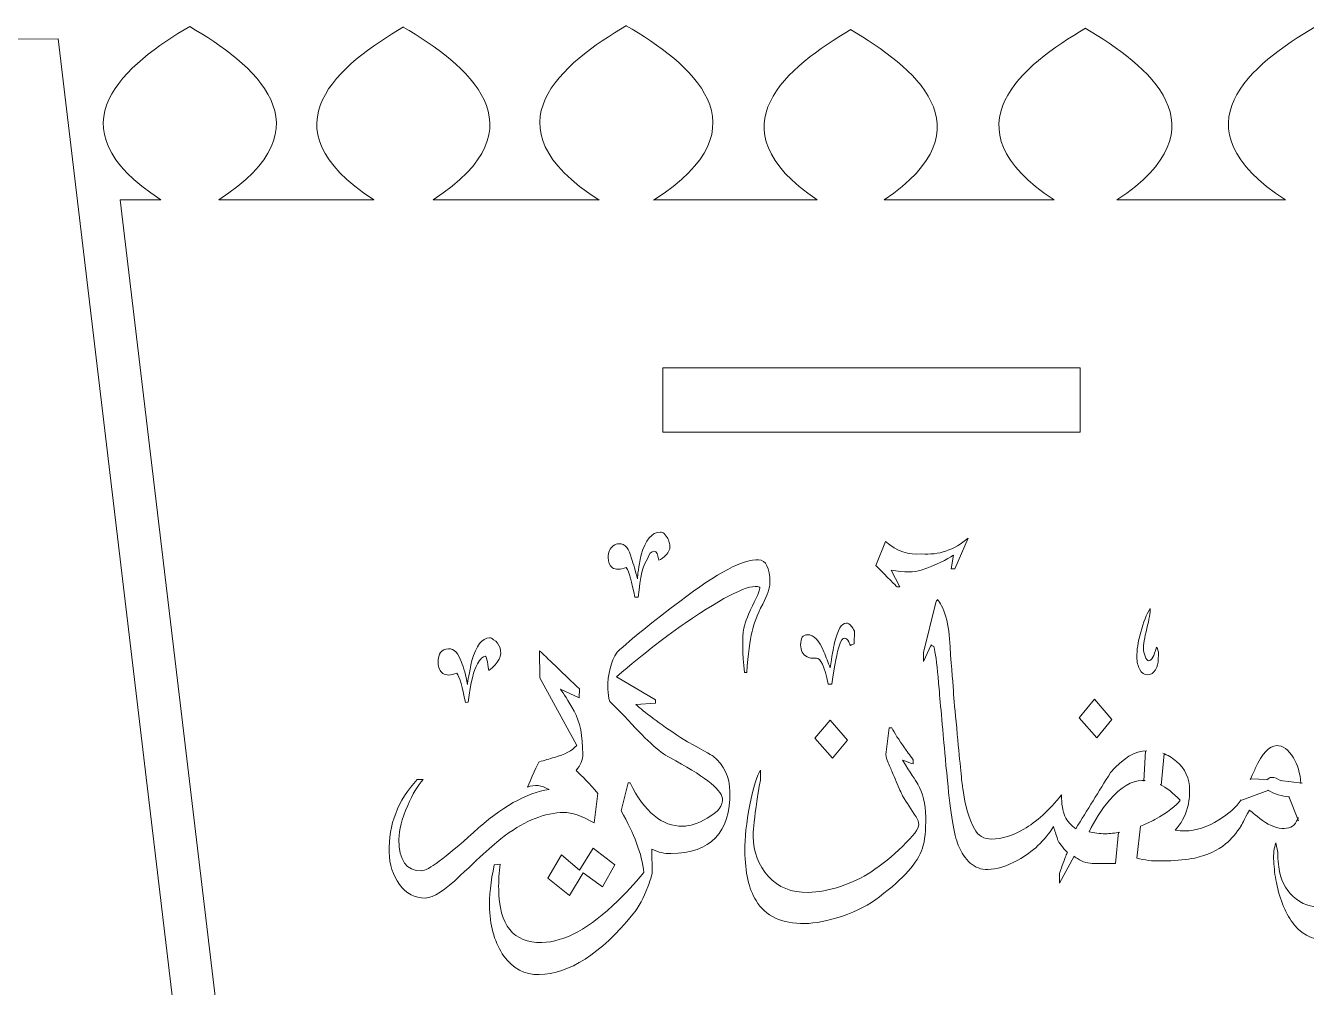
# Model space of a CAD drawing. Header units: millimetres. Extents: x -604 to -211, y 144 to 400.
# Drawn here: x -391.8 to -338, y 359.4 to 399.8 of the extents above; entities that cross this region are included whole.
import ezdxf

# ---------------------------------------------------------------- set-up
doc = ezdxf.new("R2010")
doc.units = ezdxf.units.MM
doc.header["$MEASUREMENT"] = 0
doc.layers.add('Layer 1', color=7, linetype='Continuous')

msp = doc.modelspace()

# ---------------------------------------------------------------- linework, layer by layer
at = {"layer": 'Layer 1', "color": 242, "lineweight": 20}
msp.add_lwpolyline([(-364.9884, 382.6822), (-347.4556, 382.6822), (-347.4556, 385.3822), (-364.9884, 385.3822), (-364.9884, 382.6822)], close=True, dxfattribs=at)
at = {"layer": 'Layer 1', "color": 242, "lineweight": 9}
for points in [[(-384.8608, 399.7271), (-387.5199, 398.1651), (-390.8764, 395.5292), (-386.0795, 392.4415)], [(-384.8745, 399.7237), (-382.2162, 398.1622), (-378.8612, 395.5276), (-383.6512, 392.4411)], [(-375.8904, 399.7032), (-378.5431, 398.145), (-381.8899, 395.518), (-377.1436, 392.4399)], [(-375.9041, 399.6998), (-373.2521, 398.142), (-369.9068, 395.5163), (-374.6465, 392.4394)], [(-366.5205, 399.7585), (-369.1924, 398.189), (-372.5685, 395.5353), (-367.6698, 392.4285)], [(-366.5343, 399.7551), (-363.8632, 398.1861), (-360.4886, 395.5337), (-365.3803, 392.4281)], [(-357.0959, 399.5948), (-359.7185, 398.0543), (-363.0195, 395.4692), (-358.5081, 392.4364)], [(-357.1097, 399.5914), (-354.4879, 398.0514), (-351.1884, 395.4674), (-355.6932, 392.4358)], [(-347.233, 399.6502), (-349.872, 398.1), (-353.1979, 395.4922), (-348.5592, 392.4346)], [(-347.2468, 399.6468), (-344.6085, 398.0971), (-341.284, 395.4904), (-345.9162, 392.4341)], [(-337.5892, 399.7056), (-340.2447, 398.1457), (-343.5956, 395.5149), (-338.8277, 392.4327)], [(-344.7158, 369.2935), (-344.7158, 369.2935), (-344.7831, 368.0143), (-344.7831, 368.0143)], [(-343.9383, 369.1693), (-343.9383, 369.1693), (-344.0639, 367.8368), (-344.0639, 367.8368)], [(-339.5836, 368.0831), (-339.5836, 368.0831), (-340.3163, 368.1114), (-340.3163, 368.1114)], [(-340.7151, 367.2073), (-340.7151, 367.2073), (-339.5274, 367.6351), (-339.5274, 367.6351)], [(-339.5737, 367.6401), (-339.2953, 367.4544), (-338.9939, 367.4075), (-338.66, 367.3458)], [(-339.0637, 368.0385), (-339.0637, 368.0385), (-338.138, 367.9286), (-338.138, 367.9286)], [(-338.6986, 367.3772), (-338.6986, 367.3772), (-338.282, 366.3427), (-338.282, 366.3427)], [(-344.9299, 366.12), (-344.9299, 366.12), (-345.0867, 364.7739), (-345.0867, 364.7739)], [(-345.847, 365.873), (-345.847, 365.873), (-345.9705, 364.5561), (-345.9705, 364.5561)]]:
    msp.add_open_spline(points, degree=3, dxfattribs=at)
at = {"layer": 'Layer 1', "color": 242, "lineweight": 20}
for points in [[(-427.2295, 399.1637), (-427.2295, 399.1637), (-390.3983, 399.1999), (-390.3983, 399.1999), (-390.3983, 399.1999), (-390.3983, 399.1999), (-377.2158, 288.5988), (-377.2158, 288.5988), (-377.2158, 288.5988), (-377.2158, 288.5988), (-378.9245, 288.5991), (-378.9245, 288.5991)], [(-337.7745, 281.8769), (-337.7745, 281.8769), (-374.6057, 281.8407), (-374.6057, 281.8407), (-374.6057, 281.8407), (-374.6057, 281.8407), (-387.7882, 392.4418), (-387.7882, 392.4418), (-387.7882, 392.4418), (-387.7882, 392.4418), (-386.0795, 392.4415), (-386.0795, 392.4415)]]:
    msp.add_open_spline(points, degree=3, knots=[0, 0, 0, 0, 0.25, 0.25, 0.25, 0.25, 0.5, 0.5, 0.5, 0.5, 1, 1, 1, 1], dxfattribs=at)
for points in [[(-383.6512, 392.4411), (-383.6512, 392.4411), (-377.1436, 392.4399), (-377.1436, 392.4399)], [(-374.6465, 392.4394), (-374.6465, 392.4394), (-367.6849, 392.438), (-367.6849, 392.438)], [(-365.3653, 392.4376), (-365.3653, 392.4376), (-358.5081, 392.4364), (-358.5081, 392.4364)], [(-355.6932, 392.4358), (-355.6932, 392.4358), (-348.5592, 392.4346), (-348.5592, 392.4346)], [(-345.9162, 392.4341), (-345.9162, 392.4341), (-338.8277, 392.4327), (-338.8277, 392.4327)]]:
    msp.add_open_spline(points, degree=3, dxfattribs=at)
at = {"layer": 'Layer 1', "color": 242, "lineweight": 9}
for points, knots in [([(-364.7156, 377.9987), (-364.6648, 377.8468), (-364.7035, 377.6982), (-364.8314, 377.5529), (-364.8314, 377.5529), (-364.9593, 377.4074), (-365.0719, 377.3244), (-365.169, 377.3036), (-365.169, 377.3036), (-365.2049, 377.5511), (-365.2635, 377.6741), (-365.3447, 377.6727), (-365.3447, 377.6727), (-365.4908, 377.6702), (-365.5868, 377.5634), (-365.6326, 377.3527), (-365.6326, 377.3527), (-365.8246, 377.1394), (-365.9553, 376.6027), (-366.0248, 375.7426), (-366.0248, 375.7426), (-366.0248, 375.7426), (-366.1709, 375.74), (-366.1709, 375.74), (-366.1709, 375.74), (-366.2936, 376.3868), (-366.4129, 376.8046), (-366.5292, 376.9935), (-366.5292, 376.9935), (-366.7877, 376.8936), (-366.9825, 376.8902), (-367.1138, 376.9832), (-367.1138, 376.9832), (-367.2288, 377.0768), (-367.2876, 377.2189), (-367.2901, 377.4098), (-367.2901, 377.4098), (-367.2934, 377.6387), (-367.2225, 377.8022), (-367.0776, 377.9002), (-367.0776, 377.9002), (-366.9972, 377.9589), (-366.9165, 377.9889), (-366.8352, 377.9903), (-366.8352, 377.9903), (-366.5753, 377.9949), (-366.4021, 377.7879), (-366.3151, 377.3695), (-366.3151, 377.3695), (-366.2308, 377.1419), (-366.1456, 376.8571), (-366.0596, 376.515), (-366.0596, 376.515), (-366.0618, 376.6676), (-366.0096, 377.0026), (-365.903, 377.5198), (-365.903, 377.5198), (-365.7167, 378.153), (-365.4531, 378.4724), (-365.112, 378.4785), (-365.112, 378.4785), (-365.047, 378.4796), (-364.9899, 378.4614), (-364.9408, 378.4242), (-364.9408, 378.4242), (-364.8088, 378.2738), (-364.7338, 378.1319), (-364.7156, 377.9987)], [0, 0, 0, 0, 0.0555556, 0.0555556, 0.0555556, 0.0555556, 0.1111111, 0.1111111, 0.1111111, 0.1111111, 0.1666667, 0.1666667, 0.1666667, 0.1666667, 0.2222222, 0.2222222, 0.2222222, 0.2222222, 0.2777778, 0.2777778, 0.2777778, 0.2777778, 0.3333333, 0.3333333, 0.3333333, 0.3333333, 0.3888889, 0.3888889, 0.3888889, 0.3888889, 0.4444444, 0.4444444, 0.4444444, 0.4444444, 0.5, 0.5, 0.5, 0.5, 0.5555556, 0.5555556, 0.5555556, 0.5555556, 0.6111111, 0.6111111, 0.6111111, 0.6111111, 0.6666667, 0.6666667, 0.6666667, 0.6666667, 0.7222222, 0.7222222, 0.7222222, 0.7222222, 0.7777778, 0.7777778, 0.7777778, 0.7777778, 0.8333333, 0.8333333, 0.8333333, 0.8333333, 0.8888889, 0.8888889, 0.8888889, 0.8888889, 1, 1, 1, 1]), ([(-352.1621, 378.231), (-352.1621, 378.231), (-352.7291, 376.9327), (-352.7291, 376.9327), (-352.7291, 376.9327), (-352.7291, 376.9327), (-352.8752, 376.9301), (-352.8752, 376.9301), (-352.8752, 376.9301), (-352.8752, 376.9301), (-352.7857, 377.5043), (-352.7857, 377.5043), (-352.7857, 377.5043), (-353.0431, 377.328), (-353.495, 377.1198), (-354.1415, 376.8795), (-354.1415, 376.8795), (-354.4162, 376.7793), (-354.8386, 376.7814), (-355.4084, 376.886), (-355.4084, 376.886), (-355.4084, 376.886), (-355.0334, 376.1767), (-355.0334, 376.1767), (-355.0334, 376.1767), (-355.0334, 376.1767), (-355.1551, 376.1747), (-355.1551, 376.1747), (-355.1551, 376.1747), (-355.2211, 376.2498), (-355.5175, 376.55), (-356.0445, 377.0753), (-356.0445, 377.0753), (-356.0445, 377.0753), (-355.6442, 378.0843), (-355.6442, 378.0843), (-355.6442, 378.0843), (-355.1675, 377.6727), (-354.6617, 377.5003), (-354.1265, 377.5668), (-354.1265, 377.5668), (-353.411, 377.5029), (-352.7562, 377.7243), (-352.1621, 378.231)], [0, 0, 0, 0, 0.0833333, 0.0833333, 0.0833333, 0.0833333, 0.1666667, 0.1666667, 0.1666667, 0.1666667, 0.25, 0.25, 0.25, 0.25, 0.3333333, 0.3333333, 0.3333333, 0.3333333, 0.4166667, 0.4166667, 0.4166667, 0.4166667, 0.5, 0.5, 0.5, 0.5, 0.5833333, 0.5833333, 0.5833333, 0.5833333, 0.6666667, 0.6666667, 0.6666667, 0.6666667, 0.75, 0.75, 0.75, 0.75, 0.8333333, 0.8333333, 0.8333333, 0.8333333, 1, 1, 1, 1]), ([(-360.4957, 376.3519), (-360.4928, 376.1419), (-360.5943, 375.8443), (-360.8002, 375.459), (-360.8002, 375.459), (-361.0373, 374.9776), (-361.1864, 374.5933), (-361.2473, 374.3059), (-361.2473, 374.3059), (-361.3395, 373.9225), (-361.4129, 373.3486), (-361.4675, 372.5842), (-361.4675, 372.5842), (-361.4675, 372.5842), (-361.5649, 372.5825), (-361.5649, 372.5825), (-361.5649, 372.5825), (-361.6572, 373.4016), (-361.6658, 374.0218), (-361.5904, 374.443), (-361.5904, 374.443), (-361.545, 374.692), (-361.3958, 375.0668), (-361.1427, 375.5675), (-361.1427, 375.5675), (-360.9531, 375.9526), (-360.8828, 376.1542), (-360.9317, 376.1724), (-360.9317, 376.1724), (-361.3236, 376.3183), (-362.3644, 375.8134), (-364.054, 374.6577), (-364.054, 374.6577), (-364.7461, 374.1876), (-365.7102, 373.436), (-366.9468, 372.4027), (-366.9468, 372.4027), (-366.9468, 372.4027), (-365.3011, 371.4294), (-365.3011, 371.4294), (-365.3011, 371.4294), (-365.3011, 371.4294), (-365.2991, 371.2863), (-365.2991, 371.2863), (-365.2991, 371.2863), (-365.2991, 371.2863), (-366.1269, 371.2432), (-366.1269, 371.2432), (-366.1269, 371.2432), (-365.7814, 370.9247), (-365.1579, 370.4583), (-364.2561, 369.8442), (-364.2561, 369.8442), (-363.4049, 369.3628), (-362.9465, 369.1035), (-362.881, 369.0665), (-362.881, 369.0665), (-362.4212, 368.6928), (-362.1869, 368.191), (-362.1783, 367.5614), (-362.1783, 367.5614), (-362.1549, 365.863), (-362.9797, 364.9992), (-364.6522, 364.97), (-364.6522, 364.97), (-364.9121, 364.9655), (-365.1809, 365.0275), (-365.4588, 365.1563), (-365.4588, 365.1563), (-365.4588, 365.1563), (-365.445, 364.1545), (-365.445, 364.1545), (-365.445, 364.1545), (-365.4908, 363.9437), (-365.5532, 363.7517), (-365.632, 363.5786), (-365.632, 363.5786), (-365.7882, 363.1177), (-365.994, 362.7325), (-366.2497, 362.4226), (-366.2497, 362.4226), (-367.6237, 360.7571), (-368.936, 359.9133), (-370.1864, 359.8916), (-370.1864, 359.8916), (-370.8034, 359.8808), (-371.2983, 360.1395), (-371.6709, 360.6674), (-371.6709, 360.6674), (-372.0436, 361.1954), (-372.2435, 361.8504), (-372.2704, 362.6326), (-372.2704, 362.6326), (-372.2943, 363.1856), (-372.2297, 363.8071), (-372.0767, 364.4969), (-372.0767, 364.4969), (-372.0767, 364.4969), (-371.8335, 364.5298), (-371.8335, 364.5298), (-371.8335, 364.5298), (-371.8775, 364.1855), (-371.897, 363.832), (-371.892, 363.4694), (-371.892, 363.4694), (-371.8715, 361.9619), (-371.2684, 361.2184), (-370.083, 361.239), (-370.083, 361.239), (-369.1249, 361.2557), (-368.0609, 361.8374), (-366.8909, 362.984), (-366.8909, 362.984), (-366.5862, 363.2756), (-366.2181, 363.6734), (-365.7865, 364.1772), (-365.7865, 364.1772), (-365.8783, 364.9581), (-366.1988, 365.8211), (-366.7478, 366.7658), (-366.7478, 366.7658), (-366.7478, 366.7658), (-366.4472, 367.9449), (-366.4472, 367.9449), (-366.4472, 367.9449), (-366.4472, 367.9449), (-366.3741, 367.9462), (-366.3741, 367.9462), (-366.3741, 367.9462), (-365.7562, 366.7164), (-365.0171, 366.1088), (-364.1563, 366.1239), (-364.1563, 366.1239), (-363.8641, 366.129), (-363.5245, 366.2399), (-363.1375, 366.4565), (-363.1375, 366.4565), (-362.6701, 366.7128), (-362.4547, 366.9934), (-362.4913, 367.2982), (-362.4913, 367.2982), (-362.5619, 367.6977), (-363.3006, 368.2671), (-364.7074, 369.006), (-364.7074, 369.006), (-365.1328, 369.2277), (-365.7662, 369.8083), (-366.6073, 370.748), (-366.6073, 370.748), (-366.6073, 370.748), (-367.2249, 371.3672), (-367.2249, 371.3672), (-367.2249, 371.3672), (-367.2757, 371.5189), (-367.3024, 371.6903), (-367.3051, 371.8811), (-367.3051, 371.8811), (-367.3139, 372.53), (-367.183, 373.0475), (-366.9123, 373.434), (-366.9123, 373.434), (-366.3028, 373.9982), (-365.4272, 374.7102), (-364.2859, 375.57), (-364.2859, 375.57), (-362.6943, 376.781), (-361.5897, 377.3635), (-360.9719, 377.3169), (-360.9719, 377.3169), (-360.663, 377.3032), (-360.5043, 376.9816), (-360.4957, 376.3519)], [0, 0, 0, 0, 0.0227273, 0.0227273, 0.0227273, 0.0227273, 0.0454545, 0.0454545, 0.0454545, 0.0454545, 0.0681818, 0.0681818, 0.0681818, 0.0681818, 0.0909091, 0.0909091, 0.0909091, 0.0909091, 0.1136364, 0.1136364, 0.1136364, 0.1136364, 0.1363636, 0.1363636, 0.1363636, 0.1363636, 0.1590909, 0.1590909, 0.1590909, 0.1590909, 0.1818182, 0.1818182, 0.1818182, 0.1818182, 0.2045455, 0.2045455, 0.2045455, 0.2045455, 0.2272727, 0.2272727, 0.2272727, 0.2272727, 0.25, 0.25, 0.25, 0.25, 0.2727273, 0.2727273, 0.2727273, 0.2727273, 0.2954545, 0.2954545, 0.2954545, 0.2954545, 0.3181818, 0.3181818, 0.3181818, 0.3181818, 0.3409091, 0.3409091, 0.3409091, 0.3409091, 0.3636364, 0.3636364, 0.3636364, 0.3636364, 0.3863636, 0.3863636, 0.3863636, 0.3863636, 0.4090909, 0.4090909, 0.4090909, 0.4090909, 0.4318182, 0.4318182, 0.4318182, 0.4318182, 0.4545455, 0.4545455, 0.4545455, 0.4545455, 0.4772727, 0.4772727, 0.4772727, 0.4772727, 0.5, 0.5, 0.5, 0.5, 0.5227273, 0.5227273, 0.5227273, 0.5227273, 0.5454545, 0.5454545, 0.5454545, 0.5454545, 0.5681818, 0.5681818, 0.5681818, 0.5681818, 0.5909091, 0.5909091, 0.5909091, 0.5909091, 0.6136364, 0.6136364, 0.6136364, 0.6136364, 0.6363636, 0.6363636, 0.6363636, 0.6363636, 0.6590909, 0.6590909, 0.6590909, 0.6590909, 0.6818182, 0.6818182, 0.6818182, 0.6818182, 0.7045455, 0.7045455, 0.7045455, 0.7045455, 0.7272727, 0.7272727, 0.7272727, 0.7272727, 0.75, 0.75, 0.75, 0.75, 0.7727273, 0.7727273, 0.7727273, 0.7727273, 0.7954545, 0.7954545, 0.7954545, 0.7954545, 0.8181818, 0.8181818, 0.8181818, 0.8181818, 0.8409091, 0.8409091, 0.8409091, 0.8409091, 0.8636364, 0.8636364, 0.8636364, 0.8636364, 0.8863636, 0.8863636, 0.8863636, 0.8863636, 0.9090909, 0.9090909, 0.9090909, 0.9090909, 0.9318182, 0.9318182, 0.9318182, 0.9318182, 0.9545455, 0.9545455, 0.9545455, 0.9545455, 1, 1, 1, 1]), ([(-345.9705, 364.5561), (-345.9705, 364.5561), (-346.8574, 364.5554), (-346.8574, 364.5554), (-346.8574, 364.5554), (-347.1137, 364.551), (-347.35, 364.621), (-347.5745, 364.7602), (-347.5745, 364.7602), (-347.6085, 364.7793), (-347.6552, 364.8131), (-347.7107, 364.8616), (-347.7107, 364.8616), (-347.7107, 364.8616), (-348.3255, 363.7345), (-348.3255, 363.7345), (-348.3255, 363.7345), (-348.3255, 363.7345), (-348.3311, 364.1395), (-348.3311, 364.1395), (-348.3311, 364.1395), (-348.2664, 364.3234), (-348.2179, 364.4625), (-348.1895, 364.547), (-348.1895, 364.547), (-348.084, 364.8204), (-348.0231, 364.9746), (-347.9985, 365.0146), (-347.9985, 365.0146), (-348.2159, 365.243), (-348.353, 365.4282), (-348.4095, 365.5704), (-348.4095, 365.5704), (-348.4711, 365.7719), (-348.5282, 365.9488), (-348.5808, 366.1059), (-348.5808, 366.1059), (-348.9551, 365.5066), (-349.4531, 365.0435), (-350.0747, 364.7018), (-350.0747, 364.7018), (-350.5544, 364.4416), (-350.9772, 364.3106), (-351.3385, 364.3043), (-351.3385, 364.3043), (-351.6243, 364.2994), (-351.8734, 364.3889), (-352.0777, 364.573), (-352.0777, 364.573), (-352.2862, 364.7572), (-352.4536, 365.011), (-352.584, 365.3248), (-352.584, 365.3248), (-352.7539, 365.7565), (-352.905, 366.6627), (-353.0373, 368.0384), (-353.0373, 368.0384), (-353.1251, 368.9309), (-353.1844, 369.572), (-353.2106, 369.9567), (-353.2106, 369.9567), (-353.3284, 371.1845), (-353.3983, 371.9933), (-353.4288, 372.3878), (-353.4288, 372.3878), (-353.4876, 372.9943), (-353.5481, 373.423), (-353.6062, 373.669), (-353.6062, 373.669), (-353.6232, 373.6885), (-353.6444, 373.698), (-353.6654, 373.6976), (-353.6654, 373.6976), (-353.6823, 373.6973), (-353.7034, 373.7117), (-353.7207, 373.7411), (-353.7207, 373.7411), (-353.7207, 373.7411), (-354.043, 373.039), (-354.043, 373.039), (-354.043, 373.039), (-354.043, 373.039), (-354.0482, 373.4193), (-354.0482, 373.4193), (-354.0482, 373.4193), (-354.0482, 373.4193), (-353.5222, 375.5227), (-353.5222, 375.5227), (-353.5222, 375.5227), (-353.5142, 375.5525), (-353.5062, 375.5772), (-353.4938, 375.5972), (-353.4938, 375.5972), (-353.4815, 375.6172), (-353.4691, 375.6322), (-353.4609, 375.6422), (-353.4609, 375.6422), (-353.3375, 375.5358), (-353.2207, 375.2957), (-353.1063, 374.9175), (-353.1063, 374.9175), (-352.9961, 374.5391), (-352.9356, 374.1153), (-352.9292, 373.656), (-352.9292, 373.656), (-352.853, 372.6992), (-352.7978, 372.0334), (-352.7758, 371.6583), (-352.7758, 371.6583), (-352.7497, 371.2835), (-352.6957, 370.7262), (-352.6226, 369.9817), (-352.6226, 369.9817), (-352.5043, 368.7145), (-352.4309, 367.9552), (-352.3939, 367.7137), (-352.3939, 367.7137), (-352.2826, 366.9551), (-352.1194, 366.3898), (-351.9042, 366.0182), (-351.9042, 366.0182), (-351.7487, 365.7196), (-351.5114, 365.5756), (-351.1837, 365.5814), (-351.1837, 365.5814), (-350.7383, 365.5891), (-350.2905, 365.7253), (-349.8317, 365.9951), (-349.8317, 365.9951), (-349.2939, 366.3059), (-348.7666, 366.7842), (-348.2502, 367.4403), (-348.2502, 367.4403), (-348.245, 367.055), (-348.1946, 366.7547), (-348.0993, 366.544), (-348.0993, 366.544), (-347.9998, 366.3383), (-347.8501, 366.1581), (-347.6424, 366.0185), (-347.6424, 366.0185), (-347.1612, 366.7974), (-346.6762, 367.5861), (-346.1826, 368.3753), (-346.1826, 368.3753), (-345.6655, 368.9819), (-345.1569, 369.2871), (-344.6568, 369.2959)], [0, 0, 0, 0, 0.0263158, 0.0263158, 0.0263158, 0.0263158, 0.0526316, 0.0526316, 0.0526316, 0.0526316, 0.0789474, 0.0789474, 0.0789474, 0.0789474, 0.1052632, 0.1052632, 0.1052632, 0.1052632, 0.1315789, 0.1315789, 0.1315789, 0.1315789, 0.1578947, 0.1578947, 0.1578947, 0.1578947, 0.1842105, 0.1842105, 0.1842105, 0.1842105, 0.2105263, 0.2105263, 0.2105263, 0.2105263, 0.2368421, 0.2368421, 0.2368421, 0.2368421, 0.2631579, 0.2631579, 0.2631579, 0.2631579, 0.2894737, 0.2894737, 0.2894737, 0.2894737, 0.3157895, 0.3157895, 0.3157895, 0.3157895, 0.3421053, 0.3421053, 0.3421053, 0.3421053, 0.3684211, 0.3684211, 0.3684211, 0.3684211, 0.3947368, 0.3947368, 0.3947368, 0.3947368, 0.4210526, 0.4210526, 0.4210526, 0.4210526, 0.4473684, 0.4473684, 0.4473684, 0.4473684, 0.4736842, 0.4736842, 0.4736842, 0.4736842, 0.5, 0.5, 0.5, 0.5, 0.5263158, 0.5263158, 0.5263158, 0.5263158, 0.5526316, 0.5526316, 0.5526316, 0.5526316, 0.5789474, 0.5789474, 0.5789474, 0.5789474, 0.6052632, 0.6052632, 0.6052632, 0.6052632, 0.6315789, 0.6315789, 0.6315789, 0.6315789, 0.6578947, 0.6578947, 0.6578947, 0.6578947, 0.6842105, 0.6842105, 0.6842105, 0.6842105, 0.7105263, 0.7105263, 0.7105263, 0.7105263, 0.7368421, 0.7368421, 0.7368421, 0.7368421, 0.7631579, 0.7631579, 0.7631579, 0.7631579, 0.7894737, 0.7894737, 0.7894737, 0.7894737, 0.8157895, 0.8157895, 0.8157895, 0.8157895, 0.8421053, 0.8421053, 0.8421053, 0.8421053, 0.8684211, 0.8684211, 0.8684211, 0.8684211, 0.8947368, 0.8947368, 0.8947368, 0.8947368, 0.9210526, 0.9210526, 0.9210526, 0.9210526, 0.9473684, 0.9473684, 0.9473684, 0.9473684, 1, 1, 1, 1]), ([(-344.1796, 373.1122), (-344.1777, 372.9789), (-344.2179, 372.84), (-344.2958, 372.6953), (-344.2958, 372.6953), (-344.3778, 372.5556), (-344.4862, 372.4845), (-344.6291, 372.482), (-344.6291, 372.482), (-344.7678, 372.4796), (-344.8781, 372.5568), (-344.9558, 372.7085), (-344.9558, 372.7085), (-345.0377, 372.8602), (-345.0778, 373.0324), (-345.0806, 373.225), (-345.0806, 373.225), (-345.0844, 373.5064), (-345.0304, 373.8531), (-344.9184, 374.2699), (-344.9184, 374.2699), (-344.8021, 374.6868), (-344.6723, 375.025), (-344.5161, 375.2747), (-344.5161, 375.2747), (-344.5136, 375.1019), (-344.5643, 374.8195), (-344.6598, 374.4276), (-344.6598, 374.4276), (-344.7555, 374.0357), (-344.8062, 373.7483), (-344.8035, 373.5657), (-344.8035, 373.5657), (-344.8026, 373.4867), (-344.776, 373.3884), (-344.7321, 373.2606), (-344.7321, 373.2606), (-344.6843, 373.138), (-344.633, 373.0747), (-344.5741, 373.0758), (-344.5741, 373.0758), (-344.4692, 373.0776), (-344.3583, 373.2672), (-344.25, 373.6444), (-344.25, 373.6444), (-344.1987, 373.5812), (-344.172, 373.4779), (-344.1703, 373.3445), (-344.1703, 373.3445), (-344.177, 373.2358), (-344.1804, 373.1617), (-344.1796, 373.1122)], [0, 0, 0, 0, 0.0714286, 0.0714286, 0.0714286, 0.0714286, 0.1428571, 0.1428571, 0.1428571, 0.1428571, 0.2142857, 0.2142857, 0.2142857, 0.2142857, 0.2857143, 0.2857143, 0.2857143, 0.2857143, 0.3571429, 0.3571429, 0.3571429, 0.3571429, 0.4285714, 0.4285714, 0.4285714, 0.4285714, 0.5, 0.5, 0.5, 0.5, 0.5714286, 0.5714286, 0.5714286, 0.5714286, 0.6428571, 0.6428571, 0.6428571, 0.6428571, 0.7142857, 0.7142857, 0.7142857, 0.7142857, 0.7857143, 0.7857143, 0.7857143, 0.7857143, 0.8571429, 0.8571429, 0.8571429, 0.8571429, 1, 1, 1, 1]), ([(-356.9523, 373.7839), (-357.0067, 373.7632), (-357.0611, 373.7425), (-357.1113, 373.7219), (-357.1113, 373.7219), (-357.1413, 373.7707), (-357.1672, 373.8197), (-357.1846, 373.8638), (-357.1846, 373.8638), (-357.2365, 373.9716), (-357.2919, 374.025), (-357.3465, 374.0239), (-357.3465, 374.0239), (-357.439, 374.0223), (-357.5132, 373.9223), (-357.5778, 373.7287), (-357.5778, 373.7287), (-357.6705, 373.4453), (-357.7808, 372.9001), (-357.8999, 372.0881), (-357.8999, 372.0881), (-357.8999, 372.0881), (-358.0471, 372.0855), (-358.0471, 372.0855), (-358.0471, 372.0855), (-358.2046, 372.8434), (-358.3692, 373.2061), (-358.5412, 373.1783), (-358.5412, 373.1783), (-358.7134, 373.1753), (-358.8482, 373.1927), (-358.937, 373.2405), (-358.937, 373.2405), (-359.1108, 373.3363), (-359.2013, 373.5027), (-359.2046, 373.7446), (-359.2046, 373.7446), (-359.2085, 374.0212), (-359.1095, 374.1661), (-358.912, 374.1695), (-358.912, 374.1695), (-358.6599, 374.174), (-358.4296, 373.936), (-358.2256, 373.4555), (-358.2256, 373.4555), (-358.1426, 373.2248), (-358.0511, 372.9992), (-357.9599, 372.7785), (-357.9599, 372.7785), (-357.899, 373.2439), (-357.8366, 373.6004), (-357.777, 373.8386), (-357.777, 373.8386), (-357.6456, 374.3842), (-357.4854, 374.6537), (-357.2964, 374.6571), (-357.2964, 374.6571), (-357.2208, 374.6584), (-357.1486, 374.6152), (-357.0718, 374.5177), (-357.0718, 374.5177), (-357.0375, 374.4789), (-356.9947, 374.4154), (-356.9471, 374.3174), (-356.9471, 374.3174), (-356.9471, 374.3174), (-356.9523, 373.7839), (-356.9523, 373.7839)], [0, 0, 0, 0, 0.0555556, 0.0555556, 0.0555556, 0.0555556, 0.1111111, 0.1111111, 0.1111111, 0.1111111, 0.1666667, 0.1666667, 0.1666667, 0.1666667, 0.2222222, 0.2222222, 0.2222222, 0.2222222, 0.2777778, 0.2777778, 0.2777778, 0.2777778, 0.3333333, 0.3333333, 0.3333333, 0.3333333, 0.3888889, 0.3888889, 0.3888889, 0.3888889, 0.4444444, 0.4444444, 0.4444444, 0.4444444, 0.5, 0.5, 0.5, 0.5, 0.5555556, 0.5555556, 0.5555556, 0.5555556, 0.6111111, 0.6111111, 0.6111111, 0.6111111, 0.6666667, 0.6666667, 0.6666667, 0.6666667, 0.7222222, 0.7222222, 0.7222222, 0.7222222, 0.7777778, 0.7777778, 0.7777778, 0.7777778, 0.8333333, 0.8333333, 0.8333333, 0.8333333, 0.8888889, 0.8888889, 0.8888889, 0.8888889, 1, 1, 1, 1]), ([(-371.8351, 373.6149), (-371.7332, 373.2922), (-371.8913, 372.9745), (-372.3094, 372.6617), (-372.3094, 372.6617), (-372.3636, 373.0617), (-372.4069, 373.2614), (-372.4394, 373.2608), (-372.4394, 373.2608), (-372.5531, 373.2588), (-372.6653, 373.1518), (-372.776, 372.9399), (-372.776, 372.9399), (-372.9354, 372.7081), (-373.066, 372.1714), (-373.1682, 371.3298), (-373.1682, 371.3298), (-373.1682, 371.3298), (-373.29, 371.3276), (-373.29, 371.3276), (-373.29, 371.3276), (-373.4126, 371.9745), (-373.5318, 372.3828), (-373.6479, 372.5525), (-373.6479, 372.5525), (-373.9064, 372.4526), (-374.1013, 372.4492), (-374.2324, 372.5423), (-374.2324, 372.5423), (-374.3636, 372.6355), (-374.4308, 372.787), (-374.4336, 372.997), (-374.4336, 372.997), (-374.4388, 373.3786), (-374.2953, 373.5719), (-374.0031, 373.5771), (-374.0031, 373.5771), (-373.7595, 373.5814), (-373.5782, 373.3935), (-373.4593, 373.0139), (-373.4593, 373.0139), (-373.3588, 372.7866), (-373.2732, 372.4732), (-373.2027, 372.0735), (-373.2027, 372.0735), (-373.1886, 372.2265), (-373.1283, 372.5615), (-373.0217, 373.0788), (-373.0217, 373.0788), (-372.8353, 373.712), (-372.588, 374.0312), (-372.2794, 374.0366), (-372.2794, 374.0366), (-372.2144, 374.0378), (-372.1573, 374.0101), (-372.1077, 373.9538), (-372.1077, 373.9538), (-371.9769, 373.8796), (-371.886, 373.7667), (-371.8351, 373.6149)], [0, 0, 0, 0, 0.0625, 0.0625, 0.0625, 0.0625, 0.125, 0.125, 0.125, 0.125, 0.1875, 0.1875, 0.1875, 0.1875, 0.25, 0.25, 0.25, 0.25, 0.3125, 0.3125, 0.3125, 0.3125, 0.375, 0.375, 0.375, 0.375, 0.4375, 0.4375, 0.4375, 0.4375, 0.5, 0.5, 0.5, 0.5, 0.5625, 0.5625, 0.5625, 0.5625, 0.625, 0.625, 0.625, 0.625, 0.6875, 0.6875, 0.6875, 0.6875, 0.75, 0.75, 0.75, 0.75, 0.8125, 0.8125, 0.8125, 0.8125, 0.875, 0.875, 0.875, 0.875, 1, 1, 1, 1]), ([(-367.7274, 367.4997), (-367.7274, 367.4997), (-367.881, 366.2658), (-367.881, 366.2658), (-367.881, 366.2658), (-368.405, 366.5622), (-368.8292, 366.7074), (-369.154, 366.7017), (-369.154, 366.7017), (-369.9496, 366.6878), (-370.7656, 366.3682), (-371.6017, 365.7428), (-371.6017, 365.7428), (-371.8913, 365.5468), (-372.5252, 364.9823), (-373.5033, 364.049), (-373.5033, 364.049), (-374.1443, 363.427), (-374.6354, 363.113), (-374.9765, 363.1072), (-374.9765, 363.1072), (-375.4149, 363.0995), (-375.7748, 363.2889), (-376.0563, 363.6752), (-376.0563, 363.6752), (-376.3377, 364.0617), (-376.482, 364.5125), (-376.4889, 365.0276), (-376.4889, 365.0276), (-376.5212, 366.1915), (-376.1291, 367.2099), (-375.3126, 368.0832), (-375.3126, 368.0832), (-375.3126, 368.0832), (-375.069, 368.0875), (-375.069, 368.0875), (-375.069, 368.0875), (-375.293, 367.8353), (-375.5072, 367.4689), (-375.7118, 366.9882), (-375.7118, 366.9882), (-375.964, 366.4303), (-376.0876, 365.9605), (-376.0823, 365.5788), (-376.0823, 365.5788), (-376.0863, 364.6816), (-375.7716, 364.2386), (-375.1382, 364.2496), (-375.1382, 364.2496), (-374.8623, 364.2545), (-374.1346, 364.7919), (-372.9555, 365.8623), (-372.9555, 365.8623), (-371.7763, 366.9328), (-370.7165, 367.5334), (-369.7763, 367.6644), (-369.7763, 367.6644), (-370.0874, 367.8498), (-370.3883, 367.8827), (-370.679, 367.7631), (-370.679, 367.7631), (-370.3802, 368.4746), (-370.2146, 368.8306), (-370.1821, 368.8311), (-370.1821, 368.8311), (-369.9718, 368.8921), (-369.7615, 368.953), (-369.5511, 369.0139), (-369.5511, 369.0139), (-369.1142, 369.136), (-368.7998, 369.3038), (-368.6078, 369.5171), (-368.6078, 369.5171), (-368.6078, 369.5171), (-370.1573, 372.3532), (-370.1573, 372.3532), (-370.1573, 372.3532), (-370.1573, 372.3532), (-370.1729, 373.4982), (-370.1729, 373.4982), (-370.1729, 373.4982), (-369.712, 373.0482), (-369.1524, 372.5139), (-368.4942, 371.8955), (-368.4942, 371.8955), (-368.4942, 371.8955), (-368.5135, 371.5229), (-368.5135, 371.5229), (-368.5135, 371.5229), (-368.5135, 371.5229), (-369.298, 371.8814), (-369.298, 371.8814), (-369.298, 371.8814), (-369.1658, 371.712), (-368.9748, 371.4051), (-368.725, 370.9609), (-368.725, 370.9609), (-368.4754, 370.5167), (-368.3534, 369.9129), (-368.3592, 369.1492), (-368.3592, 369.1492), (-368.356, 368.9203), (-368.4504, 368.6896), (-368.6421, 368.4571), (-368.6421, 368.4571), (-368.3792, 368.2327), (-368.0743, 367.9135), (-367.7274, 367.4997)], [0, 0, 0, 0, 0.0357143, 0.0357143, 0.0357143, 0.0357143, 0.0714286, 0.0714286, 0.0714286, 0.0714286, 0.1071429, 0.1071429, 0.1071429, 0.1071429, 0.1428571, 0.1428571, 0.1428571, 0.1428571, 0.1785714, 0.1785714, 0.1785714, 0.1785714, 0.2142857, 0.2142857, 0.2142857, 0.2142857, 0.25, 0.25, 0.25, 0.25, 0.2857143, 0.2857143, 0.2857143, 0.2857143, 0.3214286, 0.3214286, 0.3214286, 0.3214286, 0.3571429, 0.3571429, 0.3571429, 0.3571429, 0.3928571, 0.3928571, 0.3928571, 0.3928571, 0.4285714, 0.4285714, 0.4285714, 0.4285714, 0.4642857, 0.4642857, 0.4642857, 0.4642857, 0.5, 0.5, 0.5, 0.5, 0.5357143, 0.5357143, 0.5357143, 0.5357143, 0.5714286, 0.5714286, 0.5714286, 0.5714286, 0.6071429, 0.6071429, 0.6071429, 0.6071429, 0.6428571, 0.6428571, 0.6428571, 0.6428571, 0.6785714, 0.6785714, 0.6785714, 0.6785714, 0.7142857, 0.7142857, 0.7142857, 0.7142857, 0.75, 0.75, 0.75, 0.75, 0.7857143, 0.7857143, 0.7857143, 0.7857143, 0.8214286, 0.8214286, 0.8214286, 0.8214286, 0.8571429, 0.8571429, 0.8571429, 0.8571429, 0.8928571, 0.8928571, 0.8928571, 0.8928571, 0.9285714, 0.9285714, 0.9285714, 0.9285714, 1, 1, 1, 1]), ([(-346.129, 370.6037), (-346.129, 370.6037), (-346.7575, 369.842), (-346.7575, 369.842), (-346.7575, 369.842), (-346.7575, 369.842), (-347.4961, 370.6787), (-347.4961, 370.6787), (-347.4961, 370.6787), (-347.4961, 370.6787), (-346.8552, 371.4604), (-346.8552, 371.4604), (-346.8552, 371.4604), (-346.8552, 371.4604), (-346.129, 370.6037), (-346.129, 370.6037)], [0, 0, 0, 0, 0.2, 0.2, 0.2, 0.2, 0.4, 0.4, 0.4, 0.4, 0.6, 0.6, 0.6, 0.6, 1, 1, 1, 1]), ([(-353.9495, 366.5102), (-353.9418, 365.9472), (-353.9862, 365.5117), (-354.0871, 365.2038), (-354.0871, 365.2038), (-354.1836, 364.8909), (-354.381, 364.5714), (-354.6832, 364.2401), (-354.6832, 364.2401), (-354.9813, 363.904), (-355.3841, 363.5463), (-355.8873, 363.1622), (-355.8873, 363.1622), (-356.3156, 362.8237), (-356.8373, 362.5578), (-357.4524, 362.3495), (-357.4524, 362.3495), (-358.0631, 362.1462), (-358.5913, 362.0431), (-359.0368, 362.0354), (-359.0368, 362.0354), (-359.9948, 362.0186), (-360.6759, 362.3378), (-361.0799, 362.9975), (-361.0799, 362.9975), (-361.3808, 363.4862), (-361.5375, 364.1799), (-361.5499, 365.0884), (-361.5499, 365.0884), (-361.5573, 365.6266), (-361.4864, 366.2749), (-361.3369, 367.0233), (-361.3369, 367.0233), (-361.1874, 367.7719), (-361.0427, 368.2584), (-360.8946, 368.4832), (-360.8946, 368.4832), (-360.8946, 368.4832), (-360.8886, 368.0486), (-360.8886, 368.0486), (-360.8886, 368.0486), (-360.9293, 367.9442), (-360.9912, 367.5727), (-361.0793, 366.934), (-361.0793, 366.934), (-361.163, 366.2954), (-361.2035, 365.8797), (-361.2009, 365.6872), (-361.2009, 365.6872), (-361.1921, 365.0404), (-360.9827, 364.4859), (-360.5644, 364.019), (-360.5644, 364.019), (-360.1461, 363.5521), (-359.5924, 363.3297), (-358.8907, 363.3418), (-358.8907, 363.3418), (-358.4663, 363.3493), (-358.0093, 363.4313), (-357.524, 363.5928), (-357.524, 363.5928), (-357.0388, 363.7595), (-356.617, 363.9594), (-356.2588, 364.1978), (-356.2588, 364.1978), (-355.7841, 364.5123), (-355.3433, 364.8706), (-354.9286, 365.2731), (-354.9286, 365.2731), (-354.4681, 365.7157), (-354.2369, 366.026), (-354.2393, 366.1989), (-354.2393, 366.1989), (-354.2405, 366.2877), (-354.2797, 366.3908), (-354.3571, 366.5178), (-354.3571, 366.5178), (-354.5502, 366.8107), (-354.7394, 367.1088), (-354.9198, 367.4019), (-354.9198, 367.4019), (-354.9802, 367.5097), (-355.0713, 367.7106), (-355.193, 368.0047), (-355.193, 368.0047), (-355.3189, 368.3039), (-355.3972, 368.4951), (-355.432, 368.5785), (-355.432, 368.5785), (-355.4882, 368.696), (-355.5272, 368.7743), (-355.5446, 368.8234), (-355.5446, 368.8234), (-355.5878, 368.9115), (-355.6145, 369.0148), (-355.6247, 369.1431), (-355.6247, 369.1431), (-355.6247, 369.1431), (-355.4802, 370.2569), (-355.4802, 370.2569), (-355.4802, 370.2569), (-355.4802, 370.2569), (-355.3793, 370.2587), (-355.3793, 370.2587), (-355.3793, 370.2587), (-355.2628, 370.0384), (-355.0825, 369.7601), (-354.8382, 369.4136), (-354.8382, 369.4136), (-354.7566, 369.2916), (-354.6324, 369.1258), (-354.4741, 368.9161), (-354.4741, 368.9161), (-354.4741, 368.9161), (-354.4718, 368.7434), (-354.4718, 368.7434), (-354.4718, 368.7434), (-354.6194, 368.7852), (-354.7672, 368.8369), (-354.9193, 368.8936), (-354.9193, 368.8936), (-354.5886, 368.3759), (-354.3823, 368.0436), (-354.2878, 367.8921), (-354.2878, 367.8921), (-354.0685, 367.5303), (-353.9571, 367.0682), (-353.9495, 366.5102)], [0, 0, 0, 0, 0.030303, 0.030303, 0.030303, 0.030303, 0.0606061, 0.0606061, 0.0606061, 0.0606061, 0.0909091, 0.0909091, 0.0909091, 0.0909091, 0.1212121, 0.1212121, 0.1212121, 0.1212121, 0.1515152, 0.1515152, 0.1515152, 0.1515152, 0.1818182, 0.1818182, 0.1818182, 0.1818182, 0.2121212, 0.2121212, 0.2121212, 0.2121212, 0.2424242, 0.2424242, 0.2424242, 0.2424242, 0.2727273, 0.2727273, 0.2727273, 0.2727273, 0.3030303, 0.3030303, 0.3030303, 0.3030303, 0.3333333, 0.3333333, 0.3333333, 0.3333333, 0.3636364, 0.3636364, 0.3636364, 0.3636364, 0.3939394, 0.3939394, 0.3939394, 0.3939394, 0.4242424, 0.4242424, 0.4242424, 0.4242424, 0.4545455, 0.4545455, 0.4545455, 0.4545455, 0.4848485, 0.4848485, 0.4848485, 0.4848485, 0.5151515, 0.5151515, 0.5151515, 0.5151515, 0.5454545, 0.5454545, 0.5454545, 0.5454545, 0.5757576, 0.5757576, 0.5757576, 0.5757576, 0.6060606, 0.6060606, 0.6060606, 0.6060606, 0.6363636, 0.6363636, 0.6363636, 0.6363636, 0.6666667, 0.6666667, 0.6666667, 0.6666667, 0.6969697, 0.6969697, 0.6969697, 0.6969697, 0.7272727, 0.7272727, 0.7272727, 0.7272727, 0.7575758, 0.7575758, 0.7575758, 0.7575758, 0.7878788, 0.7878788, 0.7878788, 0.7878788, 0.8181818, 0.8181818, 0.8181818, 0.8181818, 0.8484848, 0.8484848, 0.8484848, 0.8484848, 0.8787879, 0.8787879, 0.8787879, 0.8787879, 0.9090909, 0.9090909, 0.9090909, 0.9090909, 0.9393939, 0.9393939, 0.9393939, 0.9393939, 1, 1, 1, 1]), ([(-357.2363, 369.7434), (-357.2363, 369.7434), (-357.8688, 368.9817), (-357.8688, 368.9817), (-357.8688, 368.9817), (-357.8688, 368.9817), (-358.6033, 369.8234), (-358.6033, 369.8234), (-358.6033, 369.8234), (-358.6033, 369.8234), (-357.9622, 370.5852), (-357.9622, 370.5852), (-357.9622, 370.5852), (-357.9622, 370.5852), (-357.2363, 369.7434), (-357.2363, 369.7434)], [0, 0, 0, 0, 0.2, 0.2, 0.2, 0.2, 0.4, 0.4, 0.4, 0.4, 0.6, 0.6, 0.6, 0.6, 1, 1, 1, 1]), ([(-333.6034, 366.5742), (-333.4825, 365.9688), (-333.4882, 365.4386), (-333.6192, 364.9785), (-333.6192, 364.9785), (-333.746, 364.5193), (-334.0457, 363.9594), (-334.5067, 363.3062), (-334.5067, 363.3062), (-334.9204, 362.7381), (-335.2643, 362.3356), (-335.5333, 362.0943), (-335.5333, 362.0943), (-335.9414, 361.7341), (-336.4013, 361.5045), (-336.9161, 361.3997), (-336.9161, 361.3997), (-337.5256, 361.2757), (-338.0397, 361.4683), (-338.4636, 361.9819), (-338.4636, 361.9819), (-338.8156, 362.4142), (-339.0669, 363.0081), (-339.2177, 363.7637), (-339.2177, 363.7637), (-339.2767, 364.059), (-339.3142, 364.3537), (-339.3279, 364.6584), (-339.3279, 364.6584), (-339.3447, 364.9574), (-339.3147, 365.2155), (-339.2371, 365.4278), (-339.2371, 365.4278), (-339.2371, 365.4278), (-339.155, 365.0161), (-339.155, 365.0161), (-339.155, 365.0161), (-339.1652, 364.9385), (-339.1616, 364.8132), (-339.1461, 364.6501), (-339.1461, 364.6501), (-339.1308, 364.4868), (-339.11, 364.3399), (-339.0859, 364.2188), (-339.0859, 364.2188), (-338.9892, 363.7346), (-338.7536, 363.3491), (-338.3752, 363.0632), (-338.3752, 363.0632), (-338.0008, 362.7765), (-337.5996, 362.6768), (-337.1754, 362.7631), (-337.1754, 362.7631), (-336.7799, 362.8436), (-336.3916, 363.0235), (-336.0152, 363.3066), (-336.0152, 363.3066), (-335.7664, 363.4983), (-335.5398, 363.7158), (-335.3283, 363.9655), (-335.3283, 363.9655), (-334.3038, 365.1667), (-333.8319, 365.9582), (-333.9073, 366.336), (-333.9073, 366.336), (-333.944, 366.4343), (-334.066, 366.6162), (-334.2816, 366.8797), (-334.2816, 366.8797), (-334.84, 367.5523), (-335.1784, 368.0025), (-335.2876, 368.2272), (-335.2876, 368.2272), (-335.2876, 368.2272), (-335.6536, 368.8583), (-335.6536, 368.8583), (-335.6536, 368.8583), (-335.6733, 368.9147), (-335.6834, 369.0941), (-335.6848, 369.4013), (-335.6848, 369.4013), (-335.6908, 369.4957), (-335.6909, 369.647), (-335.6873, 369.8443), (-335.6873, 369.8443), (-335.6873, 369.8443), (-335.5804, 369.866), (-335.5804, 369.866), (-335.5804, 369.866), (-335.5804, 369.866), (-334.2961, 368.8422), (-334.2961, 368.8422), (-334.2961, 368.8422), (-334.2961, 368.8422), (-334.2564, 368.6437), (-334.2564, 368.6437), (-334.2564, 368.6437), (-334.3653, 368.6518), (-334.4463, 368.6504), (-334.4936, 368.6509), (-334.4936, 368.6509), (-334.6803, 368.6633), (-334.7985, 368.6544), (-334.8399, 368.6257), (-334.8399, 368.6257), (-334.5826, 368.3454), (-334.3284, 368.0595), (-334.071, 367.7793), (-334.071, 367.7793), (-333.8642, 367.4938), (-333.7077, 367.0973), (-333.6034, 366.5742)], [0, 0, 0, 0, 0.0344828, 0.0344828, 0.0344828, 0.0344828, 0.0689655, 0.0689655, 0.0689655, 0.0689655, 0.1034483, 0.1034483, 0.1034483, 0.1034483, 0.137931, 0.137931, 0.137931, 0.137931, 0.1724138, 0.1724138, 0.1724138, 0.1724138, 0.2068966, 0.2068966, 0.2068966, 0.2068966, 0.2413793, 0.2413793, 0.2413793, 0.2413793, 0.2758621, 0.2758621, 0.2758621, 0.2758621, 0.3103448, 0.3103448, 0.3103448, 0.3103448, 0.3448276, 0.3448276, 0.3448276, 0.3448276, 0.3793103, 0.3793103, 0.3793103, 0.3793103, 0.4137931, 0.4137931, 0.4137931, 0.4137931, 0.4482759, 0.4482759, 0.4482759, 0.4482759, 0.4827586, 0.4827586, 0.4827586, 0.4827586, 0.5172414, 0.5172414, 0.5172414, 0.5172414, 0.5517241, 0.5517241, 0.5517241, 0.5517241, 0.5862069, 0.5862069, 0.5862069, 0.5862069, 0.6206897, 0.6206897, 0.6206897, 0.6206897, 0.6551724, 0.6551724, 0.6551724, 0.6551724, 0.6896552, 0.6896552, 0.6896552, 0.6896552, 0.7241379, 0.7241379, 0.7241379, 0.7241379, 0.7586207, 0.7586207, 0.7586207, 0.7586207, 0.7931034, 0.7931034, 0.7931034, 0.7931034, 0.8275862, 0.8275862, 0.8275862, 0.8275862, 0.862069, 0.862069, 0.862069, 0.862069, 0.8965517, 0.8965517, 0.8965517, 0.8965517, 0.9310345, 0.9310345, 0.9310345, 0.9310345, 1, 1, 1, 1]), ([(-343.9935, 369.1902), (-343.7877, 369.1161), (-343.5949, 369.0025), (-343.4151, 368.8483), (-343.4151, 368.8483), (-343.0536, 368.5434), (-342.8673, 368.1367), (-342.8604, 367.6379), (-342.8604, 367.6379), (-342.857, 367.386), (-342.8874, 367.1437), (-342.9514, 366.9103), (-342.9514, 366.9103), (-343.0513, 366.5332), (-343.2234, 366.2141), (-343.4681, 365.9629), (-343.4681, 365.9629), (-343.3289, 365.9357), (-343.1901, 365.9233), (-343.0598, 365.9256), (-343.0598, 365.9256), (-342.6018, 365.9336), (-342.1247, 366.0851), (-341.637, 366.385), (-341.637, 366.385), (-341.2245, 366.644), (-340.9048, 366.9214), (-340.6904, 367.2263)], [0, 0, 0, 0, 0.125, 0.125, 0.125, 0.125, 0.25, 0.25, 0.25, 0.25, 0.375, 0.375, 0.375, 0.375, 0.5, 0.5, 0.5, 0.5, 0.625, 0.625, 0.625, 0.625, 0.75, 0.75, 0.75, 0.75, 1, 1, 1, 1]), ([(-340.3214, 368.0669), (-340.2406, 368.2487), (-340.1679, 368.41), (-340.1033, 368.5505), (-340.1033, 368.5505), (-339.8177, 369.1827), (-339.5195, 369.504), (-339.2044, 369.5094), (-339.2044, 369.5094), (-338.9522, 369.5138), (-338.7187, 369.3451), (-338.5038, 368.9981), (-338.5038, 368.9981), (-338.3268, 368.7162), (-338.2199, 368.3559), (-338.1835, 367.9198)], [0, 0, 0, 0, 0.2, 0.2, 0.2, 0.2, 0.4, 0.4, 0.4, 0.4, 0.6, 0.6, 0.6, 0.6, 1, 1, 1, 1]), ([(-339.0322, 368.0239), (-339.1609, 368.1249), (-339.2915, 368.1743), (-339.4213, 368.172), (-339.4213, 368.172), (-339.4886, 368.1709), (-339.5512, 368.1353), (-339.6175, 368.0698)], [0, 0, 0, 0, 0.3333333, 0.3333333, 0.3333333, 0.3333333, 1, 1, 1, 1]), ([(-344.7367, 368.0447), (-344.7788, 368.0473), (-344.8207, 368.0483), (-344.8625, 368.0476), (-344.8625, 368.0476), (-345.2954, 368.04), (-345.754, 367.7654), (-346.2297, 367.2137), (-346.2297, 367.2137), (-346.5773, 366.8125), (-346.8612, 366.368), (-347.0857, 365.8851), (-347.0857, 365.8851), (-346.9888, 365.8669), (-346.8793, 365.849), (-346.7571, 365.8314), (-346.7571, 365.8314), (-346.6393, 365.8137), (-346.5214, 365.8059), (-346.408, 365.8079), (-346.408, 365.8079), (-346.203, 365.8114), (-345.9966, 365.8321), (-345.7892, 365.8697)], [0, 0, 0, 0, 0.1428571, 0.1428571, 0.1428571, 0.1428571, 0.2857143, 0.2857143, 0.2857143, 0.2857143, 0.4285714, 0.4285714, 0.4285714, 0.4285714, 0.5714286, 0.5714286, 0.5714286, 0.5714286, 0.7142857, 0.7142857, 0.7142857, 0.7142857, 1, 1, 1, 1]), ([(-344.9299, 366.12), (-344.7288, 366.2003), (-344.5265, 366.2962), (-344.3231, 366.4074), (-344.3231, 366.4074), (-343.7766, 366.7082), (-343.4231, 366.9763), (-343.2623, 367.2111), (-343.2623, 367.2111), (-343.561, 367.5319), (-343.8413, 367.7542), (-344.1036, 367.8732)], [0, 0, 0, 0, 0.25, 0.25, 0.25, 0.25, 0.5, 0.5, 0.5, 0.5, 1, 1, 1, 1]), ([(-338.295, 366.4867), (-338.3034, 366.4629), (-338.3122, 366.4399), (-338.3215, 366.4181), (-338.3215, 366.4181), (-338.4273, 366.1643), (-338.6146, 366.0327), (-338.8877, 366.028), (-338.8877, 366.028), (-339.1566, 366.0233), (-339.465, 366.1315), (-339.8043, 366.3576), (-339.8043, 366.3576), (-340.1188, 366.6139), (-340.3015, 366.7589), (-340.3524, 366.7976), (-340.3524, 366.7976), (-340.5654, 366.3887), (-340.6844, 366.1695), (-340.7007, 366.1396), (-340.7007, 366.1396), (-340.8815, 365.8401), (-341.1007, 365.5844), (-341.3542, 365.3774), (-341.3542, 365.3774), (-341.6867, 365.1), (-342.1169, 364.9048), (-342.649, 364.7868), (-342.649, 364.7868), (-342.9843, 364.7168), (-343.3705, 364.6754), (-343.8076, 364.6678), (-343.8076, 364.6678), (-343.8076, 364.6678), (-344.0764, 364.6632), (-344.0764, 364.6632), (-344.0764, 364.6632), (-344.2487, 364.6602), (-344.4211, 364.667), (-344.5937, 364.6887), (-344.5937, 364.6887), (-344.7663, 364.7104), (-344.9307, 364.7421), (-345.0867, 364.7739)], [0, 0, 0, 0, 0.0833333, 0.0833333, 0.0833333, 0.0833333, 0.1666667, 0.1666667, 0.1666667, 0.1666667, 0.25, 0.25, 0.25, 0.25, 0.3333333, 0.3333333, 0.3333333, 0.3333333, 0.4166667, 0.4166667, 0.4166667, 0.4166667, 0.5, 0.5, 0.5, 0.5, 0.5833333, 0.5833333, 0.5833333, 0.5833333, 0.6666667, 0.6666667, 0.6666667, 0.6666667, 0.75, 0.75, 0.75, 0.75, 0.8333333, 0.8333333, 0.8333333, 0.8333333, 1, 1, 1, 1]), ([(-367.0115, 364.5047), (-367.0115, 364.5047), (-367.5348, 363.5793), (-367.5348, 363.5793), (-367.5348, 363.5793), (-367.5348, 363.5793), (-368.3468, 364.1665), (-368.3468, 364.1665), (-368.3468, 364.1665), (-368.3468, 364.1665), (-368.9185, 363.2117), (-368.9185, 363.2117), (-368.9185, 363.2117), (-368.9185, 363.2117), (-369.8299, 363.9402), (-369.8299, 363.9402), (-369.8299, 363.9402), (-369.8299, 363.9402), (-369.2586, 364.9237), (-369.2586, 364.9237), (-369.2586, 364.9237), (-369.2586, 364.9237), (-368.4947, 364.2783), (-368.4947, 364.2783), (-368.4947, 364.2783), (-368.4947, 364.2783), (-367.9225, 365.2046), (-367.9225, 365.2046), (-367.9225, 365.2046), (-367.9225, 365.2046), (-367.0115, 364.5047), (-367.0115, 364.5047)], [0, 0, 0, 0, 0.1111111, 0.1111111, 0.1111111, 0.1111111, 0.2222222, 0.2222222, 0.2222222, 0.2222222, 0.3333333, 0.3333333, 0.3333333, 0.3333333, 0.4444444, 0.4444444, 0.4444444, 0.4444444, 0.5555556, 0.5555556, 0.5555556, 0.5555556, 0.6666667, 0.6666667, 0.6666667, 0.6666667, 0.7777778, 0.7777778, 0.7777778, 0.7777778, 1, 1, 1, 1])]:
    msp.add_open_spline(points, degree=3, knots=knots, dxfattribs=at)

doc.saveas('drawing.dxf')
